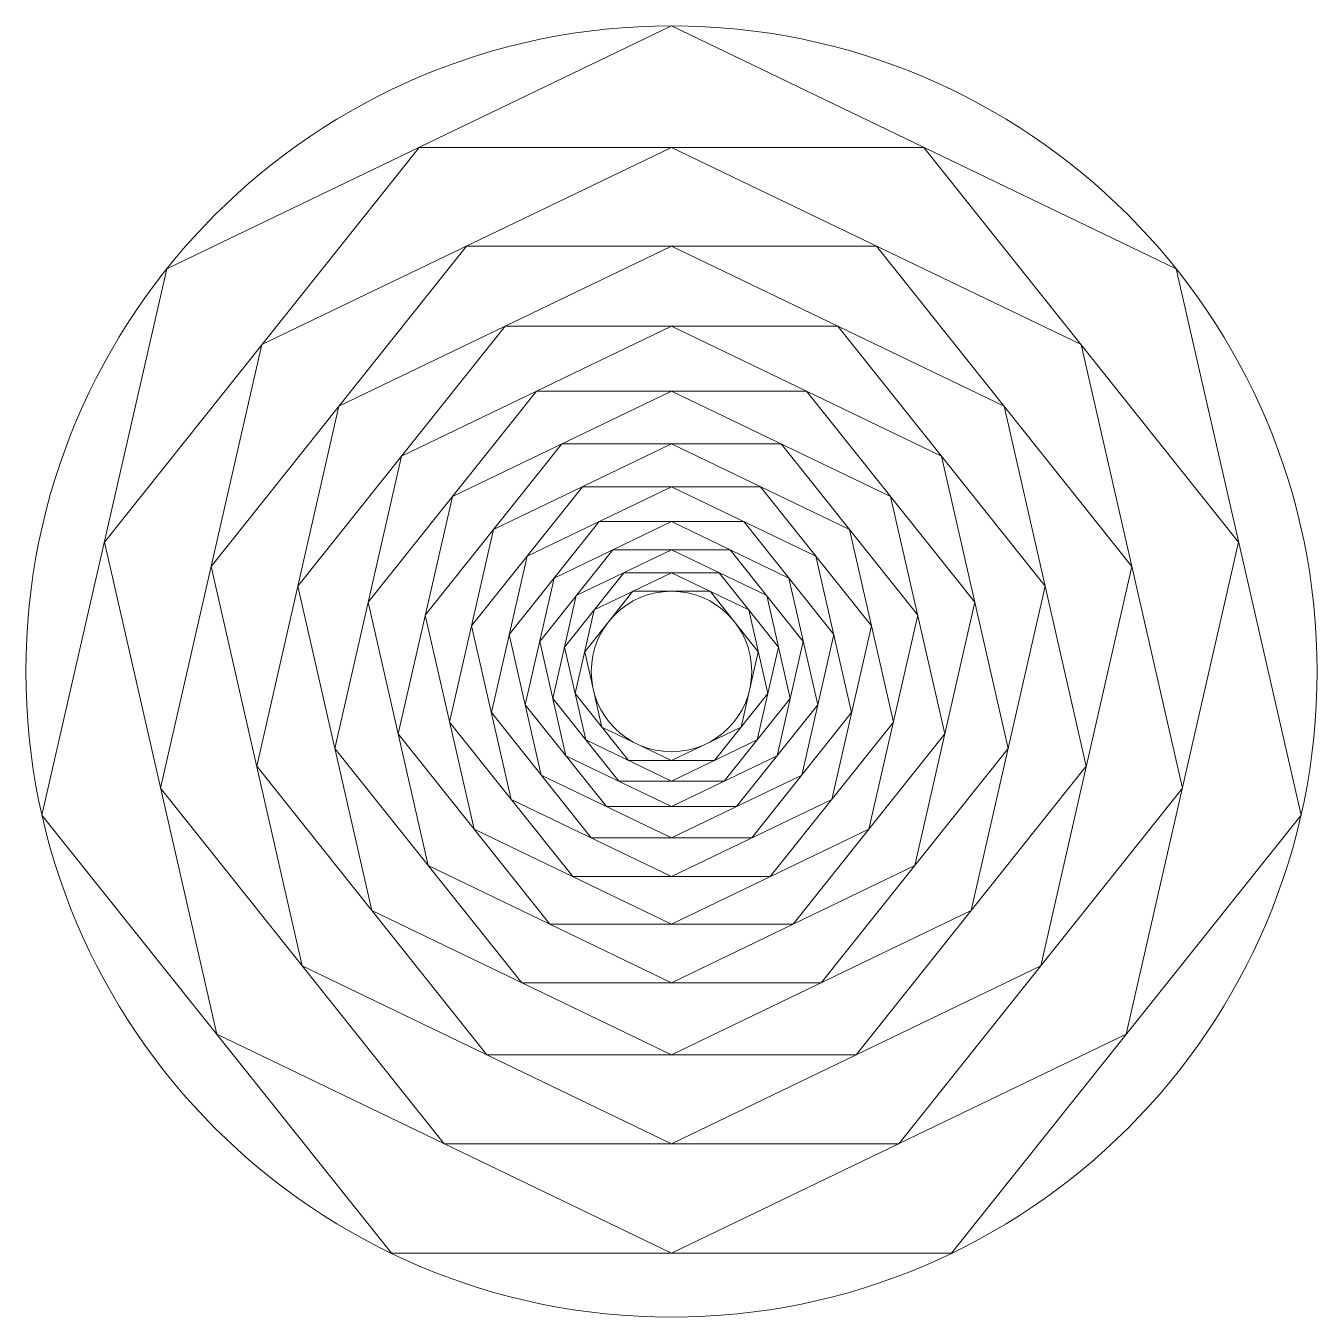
# Model space of a CAD drawing. Header units: millimetres. Extents: x 0 to 10, y 0 to 10.
import ezdxf

# ---------------------------------------------------------------- set-up
doc = ezdxf.new("R2010")
doc.units = ezdxf.units.MM
doc.layers.get('0').update_dxf_attribs({"lineweight": 13, "true_color": 0xffffff})

msp = doc.modelspace()

# ---------------------------------------------------------------- linework, layer by layer
for p, q in [((5, 10), (1.091, 8.117)), ((8.909, 8.117), (5, 10)), ((3.045, 9.059), (0.608, 6.002)), ((5, 9.059), (1.827, 7.531)), ((6.955, 9.059), (3.045, 9.059)), ((8.173, 7.531), (5, 9.059)), ((9.392, 6.002), (6.955, 9.059)), ((3.413, 8.295), (1.435, 5.814)), ((5, 8.295), (2.424, 7.054)), ((6.587, 8.295), (3.413, 8.295)), ((7.576, 7.054), (5, 8.295)), ((8.565, 5.814), (6.587, 8.295)), ((1.091, 8.117), (0.125, 3.887)), ((9.875, 3.887), (8.909, 8.117)), ((3.712, 7.674), (2.106, 5.661)), ((5, 7.674), (2.909, 6.667)), ((6.288, 7.674), (3.712, 7.674)), ((7.091, 6.667), (5, 7.674)), ((7.894, 5.661), (6.288, 7.674)), ((1.827, 7.531), (1.043, 4.097)), ((8.957, 4.097), (8.173, 7.531)), ((3.955, 7.171), (2.651, 5.536)), ((5, 7.171), (3.303, 6.354)), ((6.045, 7.171), (3.955, 7.171)), ((6.697, 6.354), (5, 7.171)), ((7.349, 5.536), (6.045, 7.171)), ((2.424, 7.054), (1.788, 4.267)), ((8.212, 4.267), (7.576, 7.054)), ((4.151, 6.762), (3.093, 5.435)), ((5, 6.762), (3.622, 6.099)), ((5.849, 6.762), (4.151, 6.762)), ((6.378, 6.099), (5, 6.762)), ((6.907, 5.435), (5.849, 6.762)), ((2.909, 6.667), (2.393, 4.405)), ((7.607, 4.405), (7.091, 6.667)), ((4.311, 6.43), (3.452, 5.353)), ((5, 6.43), (3.882, 5.892)), ((5.689, 6.43), (4.311, 6.43)), ((6.118, 5.892), (5, 6.43)), ((6.548, 5.353), (5.689, 6.43)), ((3.303, 6.354), (2.883, 4.517)), ((7.117, 4.517), (6.697, 6.354)), ((4.441, 6.161), (3.743, 5.287)), ((5, 6.161), (4.092, 5.724)), ((5.559, 6.161), (4.441, 6.161)), ((5.908, 5.724), (5, 6.161)), ((6.257, 5.287), (5.559, 6.161)), ((0.608, 6.002), (1.478, 2.191)), ((3.622, 6.099), (3.282, 4.608)), ((6.718, 4.608), (6.378, 6.099)), ((8.522, 2.191), (9.392, 6.002)), ((4.546, 5.943), (3.98, 5.233)), ((5, 5.943), (4.263, 5.588)), ((5.454, 5.943), (4.546, 5.943)), ((5.737, 5.588), (5, 5.943)), ((6.02, 5.233), (5.454, 5.943)), ((1.435, 5.814), (2.141, 2.72)), ((3.882, 5.892), (3.605, 4.682)), ((6.395, 4.682), (6.118, 5.892)), ((7.859, 2.72), (8.565, 5.814)), ((4.092, 5.724), (3.868, 4.742)), ((4.632, 5.765), (4.172, 5.189)), ((5, 5.765), (4.402, 5.477)), ((5.368, 5.765), (4.632, 5.765)), ((5.598, 5.477), (5, 5.765)), ((5.828, 5.189), (5.368, 5.765)), ((6.132, 4.742), (5.908, 5.724)), ((2.106, 5.661), (2.679, 3.149)), ((4.701, 5.621), (4.328, 5.153)), ((5.299, 5.621), (4.701, 5.621)), ((5.672, 5.153), (5.299, 5.621)), ((7.321, 3.149), (7.894, 5.661)), ((2.651, 5.536), (3.116, 3.498)), ((4.263, 5.588), (4.081, 4.79)), ((5.919, 4.79), (5.737, 5.588)), ((6.884, 3.498), (7.349, 5.536)), ((3.093, 5.435), (3.471, 3.78)), ((4.402, 5.477), (4.254, 4.83)), ((5.746, 4.83), (5.598, 5.477)), ((6.529, 3.78), (6.907, 5.435)), ((3.452, 5.353), (3.759, 4.01)), ((6.241, 4.01), (6.548, 5.353)), ((3.743, 5.287), (3.992, 4.196)), ((3.98, 5.233), (4.182, 4.348)), ((5.818, 4.348), (6.02, 5.233)), ((6.008, 4.196), (6.257, 5.287)), ((4.172, 5.189), (4.336, 4.471)), ((4.328, 5.153), (4.461, 4.57)), ((5.539, 4.57), (5.672, 5.153)), ((5.664, 4.471), (5.828, 5.189)), ((4.254, 4.83), (4.668, 4.311)), ((5.332, 4.311), (5.746, 4.83)), ((3.868, 4.742), (4.496, 3.954)), ((4.081, 4.79), (4.591, 4.151)), ((5.409, 4.151), (5.919, 4.79)), ((5.504, 3.954), (6.132, 4.742)), ((3.282, 4.608), (4.235, 3.412)), ((3.605, 4.682), (4.379, 3.711)), ((5.621, 3.711), (6.395, 4.682)), ((5.765, 3.412), (6.718, 4.608)), ((2.883, 4.517), (4.058, 3.044)), ((4.461, 4.57), (5, 4.311)), ((5, 4.311), (5.539, 4.57)), ((5.942, 3.044), (7.117, 4.517)), ((2.393, 4.405), (3.84, 2.59)), ((4.336, 4.471), (5, 4.151)), ((5, 4.151), (5.664, 4.471)), ((6.16, 2.59), (7.607, 4.405)), ((4.182, 4.348), (5, 3.954)), ((4.668, 4.311), (5.332, 4.311)), ((5, 3.954), (5.818, 4.348)), ((1.788, 4.267), (3.571, 2.032)), ((6.429, 2.032), (8.212, 4.267)), ((3.992, 4.196), (5, 3.711)), ((4.591, 4.151), (5.409, 4.151)), ((5, 3.711), (6.008, 4.196)), ((1.043, 4.097), (3.239, 1.343)), ((3.759, 4.01), (5, 3.412)), ((5, 3.412), (6.241, 4.01)), ((6.761, 1.343), (8.957, 4.097)), ((4.496, 3.954), (5.504, 3.954)), ((0.125, 3.887), (2.831, 0.495)), ((7.169, 0.495), (9.875, 3.887)), ((3.471, 3.78), (5, 3.044)), ((4.379, 3.711), (5.621, 3.711)), ((5, 3.044), (6.529, 3.78)), ((3.116, 3.498), (5, 2.59)), ((4.235, 3.412), (5.765, 3.412)), ((5, 2.59), (6.884, 3.498)), ((2.679, 3.149), (5, 2.032)), ((5, 2.032), (7.321, 3.149)), ((4.058, 3.044), (5.942, 3.044)), ((2.141, 2.72), (5, 1.343)), ((5, 1.343), (7.859, 2.72)), ((3.84, 2.59), (6.16, 2.59)), ((1.478, 2.191), (5, 0.495)), ((5, 0.495), (8.522, 2.191)), ((3.571, 2.032), (6.429, 2.032)), ((3.239, 1.343), (6.761, 1.343)), ((2.831, 0.495), (7.169, 0.495))]:
    msp.add_line(p, q)
for radius in [5, 0.621]:
    msp.add_circle((5, 5), radius)

doc.saveas('drawing.dxf')
